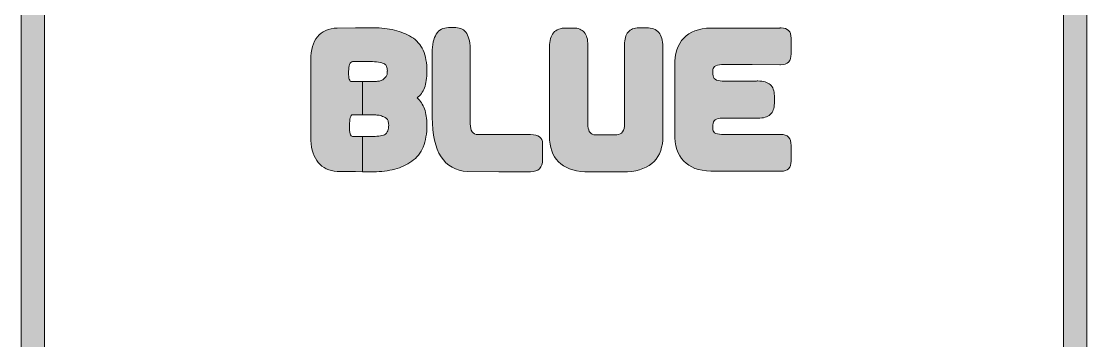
# Model space of a CAD drawing. Header units: millimetres. Extents: x 20 to 38, y -35 to 87.
# Drawn here: x 19.57 to 37.77, y 26.38 to 31.84 of the extents above; entities that cross this region are included whole.
import ezdxf

# ---------------------------------------------------------------- set-up
doc = ezdxf.new("R2010")
doc.units = ezdxf.units.MM
doc.header["$MEASUREMENT"] = 0
doc.layers.add('Layer 2', color=7, linetype='Continuous', lineweight=0)

# ---------------------------------------------------------------- blocks, each defined once
blk = doc.blocks.new('Block_5')
at = {"layer": 'Layer 2', "transparency": 33554687}
h = blk.add_hatch(color=7, dxfattribs=at)
h.dxf.hatch_style = 2
edge = h.paths.add_edge_path()
edge.add_spline(control_points=[(26.334, 30.537), (26.39, 30.575), (26.432, 30.631), (26.461, 30.706), (26.489, 30.781), (26.503, 30.875), (26.503, 30.987), (26.503, 31.129), (26.481, 31.25), (26.438, 31.348), (26.394, 31.445), (26.329, 31.521), (26.241, 31.574), (26.154, 31.626), (26.056, 31.666), (25.948, 31.692), (25.839, 31.719), (25.72, 31.732), (25.591, 31.732), (25.591, 31.732), (25.281, 31.731), (25.281, 31.731), (25.281, 31.731), (24.972, 31.729), (24.972, 31.729), (24.821, 31.72), (24.708, 31.67), (24.632, 31.579), (24.557, 31.488), (24.519, 31.356), (24.519, 31.184), (24.519, 31.184), (24.519, 30.494), (24.519, 30.494), (24.519, 30.494), (24.519, 29.804), (24.519, 29.804), (24.529, 29.641), (24.572, 29.515), (24.647, 29.426), (24.722, 29.338), (24.83, 29.287), (24.971, 29.274), (24.971, 29.274), (25.281, 29.272), (25.281, 29.272), (25.281, 29.272), (25.4, 29.271), (25.4, 29.271), (25.4, 29.472), (25.4, 29.672), (25.4, 29.873), (25.4, 29.873), (25.388, 29.873), (25.388, 29.873), (25.388, 29.873), (25.23, 29.873), (25.23, 29.873), (25.213, 29.873), (25.201, 29.888), (25.192, 29.919), (25.184, 29.949), (25.179, 29.994), (25.179, 30.055), (25.18, 30.117), (25.185, 30.163), (25.194, 30.195), (25.203, 30.227), (25.216, 30.243), (25.233, 30.245), (25.233, 30.245), (25.372, 30.244), (25.372, 30.244), (25.372, 30.244), (25.4, 30.244), (25.4, 30.244), (25.4, 30.434), (25.4, 30.623), (25.4, 30.812), (25.4, 30.812), (25.361, 30.812), (25.361, 30.812), (25.361, 30.812), (25.224, 30.812), (25.224, 30.812), (25.224, 30.812), (25.219, 30.812), (25.219, 30.812), (25.219, 30.812), (25.215, 30.812), (25.215, 30.812), (25.198, 30.812), (25.186, 30.825), (25.177, 30.851), (25.169, 30.878), (25.165, 30.917), (25.165, 30.97), (25.165, 30.97), (25.165, 30.978), (25.165, 30.978), (25.165, 30.978), (25.165, 30.987), (25.165, 30.987), (25.165, 31.039), (25.171, 31.079), (25.183, 31.107), (25.194, 31.135), (25.211, 31.151), (25.233, 31.155), (25.233, 31.155), (25.383, 31.155), (25.383, 31.155), (25.383, 31.155), (25.533, 31.155), (25.533, 31.155), (25.587, 31.154), (25.634, 31.15), (25.675, 31.144), (25.716, 31.137), (25.751, 31.128), (25.78, 31.116), (25.795, 31.106), (25.807, 31.09), (25.815, 31.071), (25.823, 31.051), (25.827, 31.027), (25.827, 30.998), (25.827, 30.992), (25.826, 30.986), (25.826, 30.98), (25.826, 30.974), (25.826, 30.968), (25.825, 30.962), (25.825, 30.944), (25.821, 30.927), (25.812, 30.911), (25.803, 30.894), (25.79, 30.878), (25.773, 30.863), (25.757, 30.849), (25.74, 30.839), (25.721, 30.831), (25.702, 30.824), (25.682, 30.819), (25.66, 30.818), (25.638, 30.816), (25.615, 30.815), (25.593, 30.814), (25.57, 30.813), (25.547, 30.813), (25.523, 30.813), (25.523, 30.813), (25.511, 30.813), (25.511, 30.813), (25.511, 30.813), (25.499, 30.813), (25.499, 30.813), (25.499, 30.813), (25.4, 30.812), (25.4, 30.812), (25.4, 30.623), (25.4, 30.434), (25.4, 30.244), (25.4, 30.244), (25.511, 30.244), (25.511, 30.244), (25.511, 30.244), (25.524, 30.244), (25.524, 30.244), (25.524, 30.244), (25.537, 30.244), (25.537, 30.244), (25.549, 30.244), (25.564, 30.244), (25.583, 30.243), (25.601, 30.242), (25.623, 30.241), (25.647, 30.24), (25.672, 30.239), (25.698, 30.234), (25.726, 30.224), (25.753, 30.215), (25.782, 30.201), (25.813, 30.183), (25.824, 30.174), (25.832, 30.16), (25.839, 30.14), (25.845, 30.121), (25.849, 30.096), (25.85, 30.066), (25.85, 30.029), (25.844, 29.997), (25.833, 29.97), (25.821, 29.942), (25.804, 29.919), (25.781, 29.901), (25.752, 29.892), (25.718, 29.885), (25.679, 29.881), (25.64, 29.876), (25.596, 29.874), (25.547, 29.873), (25.547, 29.873), (25.4, 29.873), (25.4, 29.873), (25.4, 29.672), (25.4, 29.472), (25.4, 29.271), (25.4, 29.271), (25.591, 29.27), (25.591, 29.27), (25.723, 29.27), (25.843, 29.284), (25.952, 29.314), (26.061, 29.344), (26.159, 29.389), (26.245, 29.448), (26.331, 29.508), (26.395, 29.589), (26.439, 29.693), (26.482, 29.798), (26.503, 29.924), (26.503, 30.073), (26.503, 30.177), (26.489, 30.267), (26.461, 30.345), (26.432, 30.422), (26.39, 30.486), (26.334, 30.537)], knot_values=[0, 0, 0, 0, 1, 1, 1, 2, 2, 2, 3, 3, 3, 4, 4, 4, 5, 5, 5, 6, 6, 6, 7, 7, 7, 8, 8, 8, 9, 9, 9, 10, 10, 10, 11, 11, 11, 12, 12, 12, 13, 13, 13, 14, 14, 14, 15, 15, 15, 16, 16, 16, 17, 17, 17, 18, 18, 18, 19, 19, 19, 20, 20, 20, 21, 21, 21, 22, 22, 22, 23, 23, 23, 24, 24, 24, 25, 25, 25, 26, 26, 26, 27, 27, 27, 28, 28, 28, 29, 29, 29, 30, 30, 30, 31, 31, 31, 32, 32, 32, 33, 33, 33, 34, 34, 34, 35, 35, 35, 36, 36, 36, 37, 37, 37, 38, 38, 38, 39, 39, 39, 40, 40, 40, 41, 41, 41, 42, 42, 42, 43, 43, 43, 44, 44, 44, 45, 45, 45, 46, 46, 46, 47, 47, 47, 48, 48, 48, 49, 49, 49, 50, 50, 50, 51, 51, 51, 52, 52, 52, 53, 53, 53, 54, 54, 54, 55, 55, 55, 56, 56, 56, 57, 57, 57, 58, 58, 58, 59, 59, 59, 60, 60, 60, 61, 61, 61, 62, 62, 62, 63, 63, 63, 64, 64, 64, 65, 65, 65, 66, 66, 66, 67, 67, 67, 68, 68, 68, 69, 69, 69, 70, 70, 70, 71, 71, 71, 72, 72, 72, 73, 73, 73, 74, 74, 74, 75, 75, 75, 76, 76, 76, 76], degree=3, periodic=0)
h = blk.add_hatch(color=7, dxfattribs=at)
h.dxf.hatch_style = 2
edge = h.paths.add_edge_path()
edge.add_spline(control_points=[(28.273, 29.27), (28.273, 29.27), (27.733, 29.271), (27.733, 29.271), (27.733, 29.271), (27.194, 29.272), (27.194, 29.272), (26.994, 29.287), (26.844, 29.372), (26.744, 29.527), (26.644, 29.681), (26.594, 29.906), (26.594, 30.2), (26.594, 30.2), (26.594, 30.75), (26.594, 30.75), (26.594, 30.75), (26.594, 31.301), (26.594, 31.301), (26.594, 31.445), (26.617, 31.554), (26.663, 31.626), (26.709, 31.699), (26.779, 31.735), (26.871, 31.735), (26.871, 31.735), (26.934, 31.735), (26.934, 31.735), (26.934, 31.735), (26.998, 31.735), (26.998, 31.735), (27.08, 31.735), (27.141, 31.701), (27.182, 31.634), (27.223, 31.567), (27.243, 31.466), (27.243, 31.331), (27.243, 31.331), (27.243, 30.712), (27.243, 30.712), (27.243, 30.712), (27.243, 30.092), (27.243, 30.092), (27.243, 30.031), (27.254, 29.985), (27.275, 29.954), (27.297, 29.923), (27.329, 29.906), (27.371, 29.905), (27.371, 29.905), (27.822, 29.905), (27.822, 29.905), (27.822, 29.905), (28.273, 29.906), (28.273, 29.906), (28.341, 29.906), (28.392, 29.893), (28.427, 29.867), (28.461, 29.842), (28.479, 29.804), (28.479, 29.753), (28.479, 29.753), (28.479, 29.615), (28.479, 29.615), (28.479, 29.615), (28.479, 29.478), (28.479, 29.478), (28.478, 29.409), (28.46, 29.357), (28.425, 29.322), (28.391, 29.288), (28.34, 29.27), (28.273, 29.27)], knot_values=[0, 0, 0, 0, 1, 1, 1, 2, 2, 2, 3, 3, 3, 4, 4, 4, 5, 5, 5, 6, 6, 6, 7, 7, 7, 8, 8, 8, 9, 9, 9, 10, 10, 10, 11, 11, 11, 12, 12, 12, 13, 13, 13, 14, 14, 14, 15, 15, 15, 16, 16, 16, 17, 17, 17, 18, 18, 18, 19, 19, 19, 20, 20, 20, 21, 21, 21, 22, 22, 22, 23, 23, 23, 24, 24, 24, 24], degree=3, periodic=0)
h = blk.add_hatch(color=7, dxfattribs=at)
h.dxf.hatch_style = 2
edge = h.paths.add_edge_path()
edge.add_spline(control_points=[(29.203, 29.267), (29.001, 29.282), (28.849, 29.34), (28.748, 29.442), (28.647, 29.544), (28.596, 29.689), (28.596, 29.877), (28.596, 29.877), (28.596, 30.641), (28.596, 30.641), (28.596, 30.641), (28.596, 31.405), (28.596, 31.405), (28.596, 31.513), (28.62, 31.594), (28.666, 31.648), (28.713, 31.702), (28.783, 31.729), (28.876, 31.729), (28.876, 31.729), (28.94, 31.729), (28.94, 31.729), (28.94, 31.729), (29.004, 31.729), (29.004, 31.729), (29.087, 31.729), (29.149, 31.705), (29.19, 31.656), (29.232, 31.607), (29.252, 31.534), (29.252, 31.436), (29.252, 31.436), (29.252, 30.761), (29.252, 30.761), (29.252, 30.761), (29.252, 30.087), (29.252, 30.087), (29.252, 30.033), (29.261, 29.991), (29.277, 29.961), (29.294, 29.93), (29.318, 29.911), (29.352, 29.903), (29.352, 29.903), (29.55, 29.903), (29.55, 29.903), (29.55, 29.903), (29.748, 29.903), (29.748, 29.903), (29.791, 29.905), (29.824, 29.921), (29.845, 29.952), (29.867, 29.984), (29.878, 30.03), (29.878, 30.091), (29.878, 30.091), (29.878, 30.765), (29.878, 30.765), (29.878, 30.765), (29.878, 31.44), (29.878, 31.44), (29.878, 31.538), (29.899, 31.611), (29.94, 31.66), (29.981, 31.709), (30.043, 31.733), (30.126, 31.733), (30.126, 31.733), (30.19, 31.733), (30.19, 31.733), (30.19, 31.733), (30.254, 31.733), (30.254, 31.733), (30.347, 31.733), (30.417, 31.706), (30.464, 31.652), (30.511, 31.599), (30.534, 31.518), (30.534, 31.41), (30.534, 31.41), (30.534, 30.646), (30.534, 30.646), (30.534, 30.646), (30.534, 29.881), (30.534, 29.881), (30.534, 29.693), (30.484, 29.548), (30.383, 29.445), (30.282, 29.343), (30.131, 29.283), (29.93, 29.267), (29.93, 29.267), (29.566, 29.267), (29.566, 29.267), (29.566, 29.267), (29.203, 29.267), (29.203, 29.267)], knot_values=[0, 0, 0, 0, 1, 1, 1, 2, 2, 2, 3, 3, 3, 4, 4, 4, 5, 5, 5, 6, 6, 6, 7, 7, 7, 8, 8, 8, 9, 9, 9, 10, 10, 10, 11, 11, 11, 12, 12, 12, 13, 13, 13, 14, 14, 14, 15, 15, 15, 16, 16, 16, 17, 17, 17, 18, 18, 18, 19, 19, 19, 20, 20, 20, 21, 21, 21, 22, 22, 22, 23, 23, 23, 24, 24, 24, 25, 25, 25, 26, 26, 26, 27, 27, 27, 28, 28, 28, 29, 29, 29, 30, 30, 30, 31, 31, 31, 32, 32, 32, 32], degree=3, periodic=0)
h = blk.add_hatch(color=7, dxfattribs=at)
h.dxf.hatch_style = 2
edge = h.paths.add_edge_path()
edge.add_spline(control_points=[(30.738, 31.046), (30.737, 31.052), (30.737, 31.058), (30.737, 31.064), (30.737, 31.07), (30.736, 31.076), (30.736, 31.082), (30.736, 31.29), (30.788, 31.448), (30.89, 31.556), (30.992, 31.664), (31.146, 31.722), (31.351, 31.729), (31.351, 31.729), (31.941, 31.729), (31.941, 31.729), (31.941, 31.729), (32.531, 31.729), (32.531, 31.729), (32.535, 31.73), (32.54, 31.73), (32.544, 31.73), (32.548, 31.731), (32.553, 31.731), (32.557, 31.731), (32.612, 31.731), (32.654, 31.716), (32.682, 31.687), (32.71, 31.658), (32.724, 31.614), (32.724, 31.556), (32.724, 31.556), (32.724, 31.436), (32.724, 31.436), (32.724, 31.436), (32.724, 31.317), (32.724, 31.317), (32.724, 31.312), (32.724, 31.307), (32.725, 31.302), (32.725, 31.298), (32.725, 31.293), (32.725, 31.288), (32.725, 31.225), (32.71, 31.178), (32.68, 31.147), (32.65, 31.115), (32.605, 31.1), (32.544, 31.1), (32.544, 31.1), (32.538, 31.1), (32.538, 31.1), (32.538, 31.1), (32.531, 31.1), (32.531, 31.1), (32.531, 31.1), (32.057, 31.102), (32.057, 31.102), (32.057, 31.102), (31.583, 31.104), (31.583, 31.104), (31.519, 31.103), (31.471, 31.096), (31.438, 31.082), (31.406, 31.068), (31.389, 31.047), (31.388, 31.02), (31.388, 31.02), (31.388, 30.979), (31.388, 30.979), (31.388, 30.979), (31.388, 30.938), (31.388, 30.938), (31.389, 30.899), (31.403, 30.87), (31.429, 30.851), (31.456, 30.831), (31.495, 30.821), (31.547, 30.821), (31.547, 30.821), (31.828, 30.821), (31.828, 30.821), (31.828, 30.821), (32.109, 30.821), (32.109, 30.821), (32.117, 30.822), (32.124, 30.822), (32.132, 30.822), (32.14, 30.822), (32.148, 30.823), (32.156, 30.823), (32.25, 30.823), (32.321, 30.802), (32.368, 30.76), (32.415, 30.718), (32.438, 30.654), (32.438, 30.57), (32.438, 30.57), (32.438, 30.504), (32.438, 30.504), (32.438, 30.504), (32.438, 30.438), (32.438, 30.438), (32.438, 30.354), (32.415, 30.291), (32.368, 30.249), (32.321, 30.207), (32.25, 30.186), (32.156, 30.186), (32.148, 30.186), (32.14, 30.186), (32.132, 30.186), (32.124, 30.187), (32.117, 30.187), (32.109, 30.187), (32.109, 30.187), (31.828, 30.187), (31.828, 30.187), (31.828, 30.187), (31.547, 30.187), (31.547, 30.187), (31.495, 30.187), (31.456, 30.178), (31.429, 30.158), (31.403, 30.138), (31.389, 30.109), (31.388, 30.07), (31.388, 30.07), (31.388, 30.03), (31.388, 30.03), (31.388, 30.03), (31.388, 29.989), (31.388, 29.989), (31.389, 29.961), (31.406, 29.941), (31.438, 29.926), (31.471, 29.912), (31.519, 29.905), (31.583, 29.905), (31.583, 29.905), (32.057, 29.907), (32.057, 29.907), (32.057, 29.907), (32.531, 29.909), (32.531, 29.909), (32.531, 29.909), (32.538, 29.909), (32.538, 29.909), (32.538, 29.909), (32.544, 29.909), (32.544, 29.909), (32.605, 29.909), (32.65, 29.893), (32.68, 29.862), (32.71, 29.83), (32.725, 29.783), (32.725, 29.72), (32.725, 29.716), (32.725, 29.711), (32.725, 29.706), (32.724, 29.701), (32.724, 29.696), (32.724, 29.691), (32.724, 29.691), (32.724, 29.572), (32.724, 29.572), (32.724, 29.572), (32.724, 29.453), (32.724, 29.453), (32.724, 29.394), (32.71, 29.351), (32.682, 29.322), (32.654, 29.292), (32.612, 29.278), (32.557, 29.278), (32.553, 29.278), (32.548, 29.278), (32.544, 29.278), (32.54, 29.278), (32.535, 29.279), (32.531, 29.279), (32.531, 29.279), (31.941, 29.279), (31.941, 29.279), (31.941, 29.279), (31.351, 29.279), (31.351, 29.279), (31.146, 29.287), (30.992, 29.344), (30.89, 29.452), (30.788, 29.56), (30.736, 29.718), (30.736, 29.927), (30.736, 29.933), (30.737, 29.939), (30.737, 29.945), (30.737, 29.951), (30.737, 29.957), (30.738, 29.963), (30.738, 29.963), (30.738, 30.504), (30.738, 30.504), (30.738, 30.504), (30.738, 31.046), (30.738, 31.046)], knot_values=[0, 0, 0, 0, 1, 1, 1, 2, 2, 2, 3, 3, 3, 4, 4, 4, 5, 5, 5, 6, 6, 6, 7, 7, 7, 8, 8, 8, 9, 9, 9, 10, 10, 10, 11, 11, 11, 12, 12, 12, 13, 13, 13, 14, 14, 14, 15, 15, 15, 16, 16, 16, 17, 17, 17, 18, 18, 18, 19, 19, 19, 20, 20, 20, 21, 21, 21, 22, 22, 22, 23, 23, 23, 24, 24, 24, 25, 25, 25, 26, 26, 26, 27, 27, 27, 28, 28, 28, 29, 29, 29, 30, 30, 30, 31, 31, 31, 32, 32, 32, 33, 33, 33, 34, 34, 34, 35, 35, 35, 36, 36, 36, 37, 37, 37, 38, 38, 38, 39, 39, 39, 40, 40, 40, 41, 41, 41, 42, 42, 42, 43, 43, 43, 44, 44, 44, 45, 45, 45, 46, 46, 46, 47, 47, 47, 48, 48, 48, 49, 49, 49, 50, 50, 50, 51, 51, 51, 52, 52, 52, 53, 53, 53, 54, 54, 54, 55, 55, 55, 56, 56, 56, 57, 57, 57, 58, 58, 58, 59, 59, 59, 60, 60, 60, 61, 61, 61, 62, 62, 62, 63, 63, 63, 64, 64, 64, 65, 65, 65, 66, 66, 66, 67, 67, 67, 68, 68, 68, 68], degree=3, periodic=0)
at = {"layer": 'Layer 2'}
for points, knots in [([(26.334, 30.537), (26.39, 30.575), (26.432, 30.631), (26.461, 30.706), (26.489, 30.781), (26.503, 30.875), (26.503, 30.987), (26.503, 31.129), (26.481, 31.25), (26.438, 31.348), (26.394, 31.445), (26.329, 31.521), (26.241, 31.574), (26.154, 31.626), (26.056, 31.666), (25.948, 31.692), (25.839, 31.719), (25.72, 31.732), (25.591, 31.732), (25.591, 31.732), (25.281, 31.731), (25.281, 31.731), (25.281, 31.731), (24.972, 31.729), (24.972, 31.729), (24.821, 31.72), (24.708, 31.67), (24.632, 31.579), (24.557, 31.488), (24.519, 31.356), (24.519, 31.184), (24.519, 31.184), (24.519, 30.494), (24.519, 30.494), (24.519, 30.494), (24.519, 29.804), (24.519, 29.804), (24.529, 29.641), (24.572, 29.515), (24.647, 29.426), (24.722, 29.338), (24.83, 29.287), (24.971, 29.274), (24.971, 29.274), (25.281, 29.272), (25.281, 29.272), (25.281, 29.272), (25.4, 29.271), (25.4, 29.271), (25.4, 29.472), (25.4, 29.672), (25.4, 29.873), (25.4, 29.873), (25.388, 29.873), (25.388, 29.873), (25.388, 29.873), (25.23, 29.873), (25.23, 29.873), (25.213, 29.873), (25.201, 29.888), (25.192, 29.919), (25.184, 29.949), (25.179, 29.994), (25.179, 30.055), (25.18, 30.117), (25.185, 30.163), (25.194, 30.195), (25.203, 30.227), (25.216, 30.243), (25.233, 30.245), (25.233, 30.245), (25.372, 30.244), (25.372, 30.244), (25.372, 30.244), (25.4, 30.244), (25.4, 30.244), (25.4, 30.434), (25.4, 30.623), (25.4, 30.812), (25.4, 30.812), (25.361, 30.812), (25.361, 30.812), (25.361, 30.812), (25.224, 30.812), (25.224, 30.812), (25.224, 30.812), (25.219, 30.812), (25.219, 30.812), (25.219, 30.812), (25.215, 30.812), (25.215, 30.812), (25.198, 30.812), (25.186, 30.825), (25.177, 30.851), (25.169, 30.878), (25.165, 30.917), (25.165, 30.97), (25.165, 30.97), (25.165, 30.978), (25.165, 30.978), (25.165, 30.978), (25.165, 30.987), (25.165, 30.987), (25.165, 31.039), (25.171, 31.079), (25.183, 31.107), (25.194, 31.135), (25.211, 31.151), (25.233, 31.155), (25.233, 31.155), (25.383, 31.155), (25.383, 31.155), (25.383, 31.155), (25.533, 31.155), (25.533, 31.155), (25.587, 31.154), (25.634, 31.15), (25.675, 31.144), (25.716, 31.137), (25.751, 31.128), (25.78, 31.116), (25.795, 31.106), (25.807, 31.09), (25.815, 31.071), (25.823, 31.051), (25.827, 31.027), (25.827, 30.998), (25.827, 30.992), (25.826, 30.986), (25.826, 30.98), (25.826, 30.974), (25.826, 30.968), (25.825, 30.962), (25.825, 30.944), (25.821, 30.927), (25.812, 30.911), (25.803, 30.894), (25.79, 30.878), (25.773, 30.863), (25.757, 30.849), (25.74, 30.839), (25.721, 30.831), (25.702, 30.824), (25.682, 30.819), (25.66, 30.818), (25.638, 30.816), (25.615, 30.815), (25.593, 30.814), (25.57, 30.813), (25.547, 30.813), (25.523, 30.813), (25.523, 30.813), (25.511, 30.813), (25.511, 30.813), (25.511, 30.813), (25.499, 30.813), (25.499, 30.813), (25.499, 30.813), (25.4, 30.812), (25.4, 30.812), (25.4, 30.623), (25.4, 30.434), (25.4, 30.244), (25.4, 30.244), (25.511, 30.244), (25.511, 30.244), (25.511, 30.244), (25.524, 30.244), (25.524, 30.244), (25.524, 30.244), (25.537, 30.244), (25.537, 30.244), (25.549, 30.244), (25.564, 30.244), (25.583, 30.243), (25.601, 30.242), (25.623, 30.241), (25.647, 30.24), (25.672, 30.239), (25.698, 30.234), (25.726, 30.224), (25.753, 30.215), (25.782, 30.201), (25.813, 30.183), (25.824, 30.174), (25.832, 30.16), (25.839, 30.14), (25.845, 30.121), (25.849, 30.096), (25.85, 30.066), (25.85, 30.029), (25.844, 29.997), (25.833, 29.97), (25.821, 29.942), (25.804, 29.919), (25.781, 29.901), (25.752, 29.892), (25.718, 29.885), (25.679, 29.881), (25.64, 29.876), (25.596, 29.874), (25.547, 29.873), (25.547, 29.873), (25.4, 29.873), (25.4, 29.873), (25.4, 29.672), (25.4, 29.472), (25.4, 29.271), (25.4, 29.271), (25.591, 29.27), (25.591, 29.27), (25.723, 29.27), (25.843, 29.284), (25.952, 29.314), (26.061, 29.344), (26.159, 29.389), (26.245, 29.448), (26.331, 29.508), (26.395, 29.589), (26.439, 29.693), (26.482, 29.798), (26.503, 29.924), (26.503, 30.073), (26.503, 30.177), (26.489, 30.267), (26.461, 30.345), (26.432, 30.422), (26.39, 30.486), (26.334, 30.537)], [0, 0, 0, 0, 1, 1, 1, 2, 2, 2, 3, 3, 3, 4, 4, 4, 5, 5, 5, 6, 6, 6, 7, 7, 7, 8, 8, 8, 9, 9, 9, 10, 10, 10, 11, 11, 11, 12, 12, 12, 13, 13, 13, 14, 14, 14, 15, 15, 15, 16, 16, 16, 17, 17, 17, 18, 18, 18, 19, 19, 19, 20, 20, 20, 21, 21, 21, 22, 22, 22, 23, 23, 23, 24, 24, 24, 25, 25, 25, 26, 26, 26, 27, 27, 27, 28, 28, 28, 29, 29, 29, 30, 30, 30, 31, 31, 31, 32, 32, 32, 33, 33, 33, 34, 34, 34, 35, 35, 35, 36, 36, 36, 37, 37, 37, 38, 38, 38, 39, 39, 39, 40, 40, 40, 41, 41, 41, 42, 42, 42, 43, 43, 43, 44, 44, 44, 45, 45, 45, 46, 46, 46, 47, 47, 47, 48, 48, 48, 49, 49, 49, 50, 50, 50, 51, 51, 51, 52, 52, 52, 53, 53, 53, 54, 54, 54, 55, 55, 55, 56, 56, 56, 57, 57, 57, 58, 58, 58, 59, 59, 59, 60, 60, 60, 61, 61, 61, 62, 62, 62, 63, 63, 63, 64, 64, 64, 65, 65, 65, 66, 66, 66, 67, 67, 67, 68, 68, 68, 69, 69, 69, 70, 70, 70, 71, 71, 71, 72, 72, 72, 73, 73, 73, 74, 74, 74, 75, 75, 75, 76, 76, 76, 76]), ([(28.273, 29.27), (28.273, 29.27), (27.733, 29.271), (27.733, 29.271), (27.733, 29.271), (27.194, 29.272), (27.194, 29.272), (26.994, 29.287), (26.844, 29.372), (26.744, 29.527), (26.644, 29.681), (26.594, 29.906), (26.594, 30.2), (26.594, 30.2), (26.594, 30.75), (26.594, 30.75), (26.594, 30.75), (26.594, 31.301), (26.594, 31.301), (26.594, 31.445), (26.617, 31.554), (26.663, 31.626), (26.709, 31.699), (26.779, 31.735), (26.871, 31.735), (26.871, 31.735), (26.934, 31.735), (26.934, 31.735), (26.934, 31.735), (26.998, 31.735), (26.998, 31.735), (27.08, 31.735), (27.141, 31.701), (27.182, 31.634), (27.223, 31.567), (27.243, 31.466), (27.243, 31.331), (27.243, 31.331), (27.243, 30.712), (27.243, 30.712), (27.243, 30.712), (27.243, 30.092), (27.243, 30.092), (27.243, 30.031), (27.254, 29.985), (27.275, 29.954), (27.297, 29.923), (27.329, 29.906), (27.371, 29.905), (27.371, 29.905), (27.822, 29.905), (27.822, 29.905), (27.822, 29.905), (28.273, 29.906), (28.273, 29.906), (28.341, 29.906), (28.392, 29.893), (28.427, 29.867), (28.461, 29.842), (28.479, 29.804), (28.479, 29.753), (28.479, 29.753), (28.479, 29.615), (28.479, 29.615), (28.479, 29.615), (28.479, 29.478), (28.479, 29.478), (28.478, 29.409), (28.46, 29.357), (28.425, 29.322), (28.391, 29.288), (28.34, 29.27), (28.273, 29.27)], [0, 0, 0, 0, 1, 1, 1, 2, 2, 2, 3, 3, 3, 4, 4, 4, 5, 5, 5, 6, 6, 6, 7, 7, 7, 8, 8, 8, 9, 9, 9, 10, 10, 10, 11, 11, 11, 12, 12, 12, 13, 13, 13, 14, 14, 14, 15, 15, 15, 16, 16, 16, 17, 17, 17, 18, 18, 18, 19, 19, 19, 20, 20, 20, 21, 21, 21, 22, 22, 22, 23, 23, 23, 24, 24, 24, 24]), ([(29.203, 29.267), (29.001, 29.282), (28.849, 29.34), (28.748, 29.442), (28.647, 29.544), (28.596, 29.689), (28.596, 29.877), (28.596, 29.877), (28.596, 30.641), (28.596, 30.641), (28.596, 30.641), (28.596, 31.405), (28.596, 31.405), (28.596, 31.513), (28.62, 31.594), (28.666, 31.648), (28.713, 31.702), (28.783, 31.729), (28.876, 31.729), (28.876, 31.729), (28.94, 31.729), (28.94, 31.729), (28.94, 31.729), (29.004, 31.729), (29.004, 31.729), (29.087, 31.729), (29.149, 31.705), (29.19, 31.656), (29.232, 31.607), (29.252, 31.534), (29.252, 31.436), (29.252, 31.436), (29.252, 30.761), (29.252, 30.761), (29.252, 30.761), (29.252, 30.087), (29.252, 30.087), (29.252, 30.033), (29.261, 29.991), (29.277, 29.961), (29.294, 29.93), (29.318, 29.911), (29.352, 29.903), (29.352, 29.903), (29.55, 29.903), (29.55, 29.903), (29.55, 29.903), (29.748, 29.903), (29.748, 29.903), (29.791, 29.905), (29.824, 29.921), (29.845, 29.952), (29.867, 29.984), (29.878, 30.03), (29.878, 30.091), (29.878, 30.091), (29.878, 30.765), (29.878, 30.765), (29.878, 30.765), (29.878, 31.44), (29.878, 31.44), (29.878, 31.538), (29.899, 31.611), (29.94, 31.66), (29.981, 31.709), (30.043, 31.733), (30.126, 31.733), (30.126, 31.733), (30.19, 31.733), (30.19, 31.733), (30.19, 31.733), (30.254, 31.733), (30.254, 31.733), (30.347, 31.733), (30.417, 31.706), (30.464, 31.652), (30.511, 31.599), (30.534, 31.518), (30.534, 31.41), (30.534, 31.41), (30.534, 30.646), (30.534, 30.646), (30.534, 30.646), (30.534, 29.881), (30.534, 29.881), (30.534, 29.693), (30.484, 29.548), (30.383, 29.445), (30.282, 29.343), (30.131, 29.283), (29.93, 29.267), (29.93, 29.267), (29.566, 29.267), (29.566, 29.267), (29.566, 29.267), (29.203, 29.267), (29.203, 29.267)], [0, 0, 0, 0, 1, 1, 1, 2, 2, 2, 3, 3, 3, 4, 4, 4, 5, 5, 5, 6, 6, 6, 7, 7, 7, 8, 8, 8, 9, 9, 9, 10, 10, 10, 11, 11, 11, 12, 12, 12, 13, 13, 13, 14, 14, 14, 15, 15, 15, 16, 16, 16, 17, 17, 17, 18, 18, 18, 19, 19, 19, 20, 20, 20, 21, 21, 21, 22, 22, 22, 23, 23, 23, 24, 24, 24, 25, 25, 25, 26, 26, 26, 27, 27, 27, 28, 28, 28, 29, 29, 29, 30, 30, 30, 31, 31, 31, 32, 32, 32, 32]), ([(30.738, 31.046), (30.737, 31.052), (30.737, 31.058), (30.737, 31.064), (30.737, 31.07), (30.736, 31.076), (30.736, 31.082), (30.736, 31.29), (30.788, 31.448), (30.89, 31.556), (30.992, 31.664), (31.146, 31.722), (31.351, 31.729), (31.351, 31.729), (31.941, 31.729), (31.941, 31.729), (31.941, 31.729), (32.531, 31.729), (32.531, 31.729), (32.535, 31.73), (32.54, 31.73), (32.544, 31.73), (32.548, 31.731), (32.553, 31.731), (32.557, 31.731), (32.612, 31.731), (32.654, 31.716), (32.682, 31.687), (32.71, 31.658), (32.724, 31.614), (32.724, 31.556), (32.724, 31.556), (32.724, 31.436), (32.724, 31.436), (32.724, 31.436), (32.724, 31.317), (32.724, 31.317), (32.724, 31.312), (32.724, 31.307), (32.725, 31.302), (32.725, 31.298), (32.725, 31.293), (32.725, 31.288), (32.725, 31.225), (32.71, 31.178), (32.68, 31.147), (32.65, 31.115), (32.605, 31.1), (32.544, 31.1), (32.544, 31.1), (32.538, 31.1), (32.538, 31.1), (32.538, 31.1), (32.531, 31.1), (32.531, 31.1), (32.531, 31.1), (32.057, 31.102), (32.057, 31.102), (32.057, 31.102), (31.583, 31.104), (31.583, 31.104), (31.519, 31.103), (31.471, 31.096), (31.438, 31.082), (31.406, 31.068), (31.389, 31.047), (31.388, 31.02), (31.388, 31.02), (31.388, 30.979), (31.388, 30.979), (31.388, 30.979), (31.388, 30.938), (31.388, 30.938), (31.389, 30.899), (31.403, 30.87), (31.429, 30.851), (31.456, 30.831), (31.495, 30.821), (31.547, 30.821), (31.547, 30.821), (31.828, 30.821), (31.828, 30.821), (31.828, 30.821), (32.109, 30.821), (32.109, 30.821), (32.117, 30.822), (32.124, 30.822), (32.132, 30.822), (32.14, 30.822), (32.148, 30.823), (32.156, 30.823), (32.25, 30.823), (32.321, 30.802), (32.368, 30.76), (32.415, 30.718), (32.438, 30.654), (32.438, 30.57), (32.438, 30.57), (32.438, 30.504), (32.438, 30.504), (32.438, 30.504), (32.438, 30.438), (32.438, 30.438), (32.438, 30.354), (32.415, 30.291), (32.368, 30.249), (32.321, 30.207), (32.25, 30.186), (32.156, 30.186), (32.148, 30.186), (32.14, 30.186), (32.132, 30.186), (32.124, 30.187), (32.117, 30.187), (32.109, 30.187), (32.109, 30.187), (31.828, 30.187), (31.828, 30.187), (31.828, 30.187), (31.547, 30.187), (31.547, 30.187), (31.495, 30.187), (31.456, 30.178), (31.429, 30.158), (31.403, 30.138), (31.389, 30.109), (31.388, 30.07), (31.388, 30.07), (31.388, 30.03), (31.388, 30.03), (31.388, 30.03), (31.388, 29.989), (31.388, 29.989), (31.389, 29.961), (31.406, 29.941), (31.438, 29.926), (31.471, 29.912), (31.519, 29.905), (31.583, 29.905), (31.583, 29.905), (32.057, 29.907), (32.057, 29.907), (32.057, 29.907), (32.531, 29.909), (32.531, 29.909), (32.531, 29.909), (32.538, 29.909), (32.538, 29.909), (32.538, 29.909), (32.544, 29.909), (32.544, 29.909), (32.605, 29.909), (32.65, 29.893), (32.68, 29.862), (32.71, 29.83), (32.725, 29.783), (32.725, 29.72), (32.725, 29.716), (32.725, 29.711), (32.725, 29.706), (32.724, 29.701), (32.724, 29.696), (32.724, 29.691), (32.724, 29.691), (32.724, 29.572), (32.724, 29.572), (32.724, 29.572), (32.724, 29.453), (32.724, 29.453), (32.724, 29.394), (32.71, 29.351), (32.682, 29.322), (32.654, 29.292), (32.612, 29.278), (32.557, 29.278), (32.553, 29.278), (32.548, 29.278), (32.544, 29.278), (32.54, 29.278), (32.535, 29.279), (32.531, 29.279), (32.531, 29.279), (31.941, 29.279), (31.941, 29.279), (31.941, 29.279), (31.351, 29.279), (31.351, 29.279), (31.146, 29.287), (30.992, 29.344), (30.89, 29.452), (30.788, 29.56), (30.736, 29.718), (30.736, 29.927), (30.736, 29.933), (30.737, 29.939), (30.737, 29.945), (30.737, 29.951), (30.737, 29.957), (30.738, 29.963), (30.738, 29.963), (30.738, 30.504), (30.738, 30.504), (30.738, 30.504), (30.738, 31.046), (30.738, 31.046)], [0, 0, 0, 0, 1, 1, 1, 2, 2, 2, 3, 3, 3, 4, 4, 4, 5, 5, 5, 6, 6, 6, 7, 7, 7, 8, 8, 8, 9, 9, 9, 10, 10, 10, 11, 11, 11, 12, 12, 12, 13, 13, 13, 14, 14, 14, 15, 15, 15, 16, 16, 16, 17, 17, 17, 18, 18, 18, 19, 19, 19, 20, 20, 20, 21, 21, 21, 22, 22, 22, 23, 23, 23, 24, 24, 24, 25, 25, 25, 26, 26, 26, 27, 27, 27, 28, 28, 28, 29, 29, 29, 30, 30, 30, 31, 31, 31, 32, 32, 32, 33, 33, 33, 34, 34, 34, 35, 35, 35, 36, 36, 36, 37, 37, 37, 38, 38, 38, 39, 39, 39, 40, 40, 40, 41, 41, 41, 42, 42, 42, 43, 43, 43, 44, 44, 44, 45, 45, 45, 46, 46, 46, 47, 47, 47, 48, 48, 48, 49, 49, 49, 50, 50, 50, 51, 51, 51, 52, 52, 52, 53, 53, 53, 54, 54, 54, 55, 55, 55, 56, 56, 56, 57, 57, 57, 58, 58, 58, 59, 59, 59, 60, 60, 60, 61, 61, 61, 62, 62, 62, 63, 63, 63, 64, 64, 64, 65, 65, 65, 66, 66, 66, 67, 67, 67, 68, 68, 68, 68])]:
    blk.add_open_spline(points, degree=3, knots=knots, dxfattribs=at)

msp = doc.modelspace()

# ---------------------------------------------------------------- hatches: boundary and pattern name
at = {"layer": 'Layer 2', "transparency": 33554687}
h = msp.add_hatch(color=7, dxfattribs=at)
h.dxf.hatch_style = 2
edge = h.paths.add_edge_path()
edge.add_spline(control_points=[(35.102, 79.435), (35.102, 79.435), (34.694, 79.434), (34.694, 79.434), (34.694, 79.434), (34.285, 79.433), (34.285, 79.433), (34.285, 79.433), (33.877, 79.431), (33.877, 79.431), (33.877, 79.431), (33.468, 79.43), (33.468, 79.43), (33.468, 79.43), (33.06, 79.429), (33.06, 79.429), (33.06, 79.429), (32.652, 79.427), (32.652, 79.427), (32.652, 79.427), (32.243, 79.426), (32.243, 79.426), (32.243, 79.426), (31.835, 79.425), (31.835, 79.425), (31.835, 79.405), (31.835, 79.387), (31.835, 79.37), (31.835, 79.353), (31.835, 79.336), (31.835, 79.32), (31.835, 79.304), (31.835, 79.289), (31.835, 79.273), (31.835, 79.258), (31.835, 79.242), (31.835, 79.226), (31.835, 79.21), (31.835, 79.194), (31.835, 79.176), (31.835, 79.159), (31.835, 79.141), (31.835, 79.121), (31.835, 79.102), (31.835, 79.081), (31.835, 79.058), (31.835, 79.036), (31.835, 79.011), (31.835, 78.985), (31.835, 78.985), (32.243, 78.986), (32.243, 78.986), (32.243, 78.986), (32.652, 78.987), (32.652, 78.987), (32.652, 78.987), (33.06, 78.988), (33.06, 78.988), (33.06, 78.988), (33.468, 78.99), (33.468, 78.99), (33.468, 78.99), (33.877, 78.991), (33.877, 78.991), (33.877, 78.991), (34.285, 78.992), (34.285, 78.992), (34.285, 78.992), (34.694, 78.993), (34.694, 78.993), (34.694, 78.993), (35.102, 78.995), (35.102, 78.995), (35.259, 78.995), (35.412, 78.977), (35.56, 78.943), (35.708, 78.91), (35.851, 78.86), (35.987, 78.796), (36.123, 78.732), (36.252, 78.654), (36.373, 78.563), (36.494, 78.472), (36.607, 78.368), (36.71, 78.254), (36.813, 78.14), (36.906, 78.014), (36.988, 77.88), (37.07, 77.746), (37.141, 77.602), (37.198, 77.451), (37.256, 77.3), (37.301, 77.141), (37.331, 76.977), (37.361, 76.813), (37.377, 76.643), (37.377, 76.469), (37.377, 76.469), (37.377, 62.96), (37.377, 62.96), (37.377, 62.96), (37.377, 49.452), (37.377, 49.452), (37.377, 49.452), (37.377, 35.943), (37.377, 35.943), (37.377, 35.943), (37.377, 22.435), (37.377, 22.435), (37.377, 22.435), (37.377, 8.927), (37.377, 8.927), (37.377, 8.927), (37.377, -4.582), (37.377, -4.582), (37.377, -4.582), (37.377, -18.09), (37.377, -18.09), (37.377, -18.09), (37.377, -31.599), (37.377, -31.599), (37.377, -31.773), (37.361, -31.943), (37.331, -32.107), (37.301, -32.271), (37.256, -32.43), (37.198, -32.581), (37.141, -32.732), (37.07, -32.876), (36.988, -33.01), (36.906, -33.144), (36.813, -33.27), (36.71, -33.384), (36.607, -33.498), (36.494, -33.602), (36.373, -33.693), (36.252, -33.784), (36.123, -33.862), (35.987, -33.926), (35.851, -33.99), (35.708, -34.04), (35.56, -34.073), (35.412, -34.107), (35.259, -34.125), (35.102, -34.125), (35.102, -34.125), (33.495, -34.125), (33.495, -34.125), (33.495, -34.125), (31.888, -34.125), (31.888, -34.125), (31.888, -34.125), (30.281, -34.125), (30.281, -34.125), (30.281, -34.125), (28.674, -34.125), (28.674, -34.125), (28.674, -34.125), (27.067, -34.125), (27.067, -34.125), (27.067, -34.125), (25.459, -34.125), (25.459, -34.125), (25.459, -34.125), (23.852, -34.125), (23.852, -34.125), (23.852, -34.125), (22.245, -34.125), (22.245, -34.125), (22.088, -34.125), (21.935, -34.107), (21.787, -34.073), (21.639, -34.04), (21.497, -33.99), (21.36, -33.926), (21.224, -33.862), (21.095, -33.784), (20.974, -33.693), (20.853, -33.602), (20.74, -33.498), (20.637, -33.384), (20.534, -33.27), (20.441, -33.144), (20.359, -33.01), (20.277, -32.876), (20.207, -32.732), (20.149, -32.581), (20.092, -32.43), (20.047, -32.271), (20.017, -32.107), (19.986, -31.943), (19.97, -31.773), (19.97, -31.599), (19.97, -31.599), (19.97, -18.09), (19.97, -18.09), (19.97, -18.09), (19.97, -4.582), (19.97, -4.582), (19.97, -4.582), (19.97, 8.927), (19.97, 8.927), (19.97, 8.927), (19.97, 22.435), (19.97, 22.435), (19.97, 22.435), (19.97, 35.943), (19.97, 35.943), (19.97, 35.943), (19.97, 49.452), (19.97, 49.452), (19.97, 49.452), (19.97, 62.96), (19.97, 62.96), (19.97, 62.96), (19.97, 76.469), (19.97, 76.469), (19.97, 76.643), (19.986, 76.813), (20.017, 76.977), (20.047, 77.141), (20.092, 77.3), (20.149, 77.451), (20.207, 77.602), (20.277, 77.746), (20.359, 77.88), (20.441, 78.014), (20.534, 78.14), (20.637, 78.254), (20.74, 78.368), (20.853, 78.472), (20.974, 78.563), (21.095, 78.654), (21.224, 78.732), (21.36, 78.796), (21.497, 78.86), (21.639, 78.91), (21.787, 78.943), (21.935, 78.977), (22.088, 78.995), (22.245, 78.995), (22.245, 78.995), (22.663, 78.995), (22.663, 78.995), (22.663, 78.995), (23.081, 78.995), (23.081, 78.995), (23.081, 78.995), (23.5, 78.995), (23.5, 78.995), (23.5, 78.995), (23.918, 78.995), (23.918, 78.995), (23.918, 78.995), (24.336, 78.995), (24.336, 78.995), (24.336, 78.995), (24.401, 78.995), (24.401, 78.995), (24.401, 78.995), (24.606, 78.995), (24.606, 78.995), (24.606, 78.995), (24.71, 78.995), (24.71, 78.995), (24.71, 79.021), (24.71, 79.046), (24.71, 79.068), (24.71, 79.091), (24.71, 79.112), (24.71, 79.131), (24.71, 79.151), (24.71, 79.169), (24.71, 79.186), (24.71, 79.204), (24.71, 79.22), (24.71, 79.236), (24.71, 79.252), (24.71, 79.268), (24.71, 79.283), (24.71, 79.299), (24.71, 79.314), (24.71, 79.33), (24.71, 79.346), (24.71, 79.363), (24.71, 79.38), (24.71, 79.397), (24.71, 79.416), (24.71, 79.435), (24.71, 79.435), (24.596, 79.433), (24.596, 79.433), (24.596, 79.433), (24.401, 79.435), (24.401, 79.435), (24.401, 79.435), (24.336, 79.435), (24.336, 79.435), (24.336, 79.435), (23.918, 79.435), (23.918, 79.435), (23.918, 79.435), (23.5, 79.435), (23.5, 79.435), (23.5, 79.435), (23.081, 79.435), (23.081, 79.435), (23.081, 79.435), (22.663, 79.435), (22.663, 79.435), (22.663, 79.435), (22.245, 79.435), (22.245, 79.435), (22.061, 79.435), (21.881, 79.414), (21.707, 79.375), (21.534, 79.335), (21.366, 79.277), (21.206, 79.202), (21.047, 79.126), (20.895, 79.034), (20.753, 78.928), (20.61, 78.821), (20.478, 78.7), (20.357, 78.565), (20.236, 78.431), (20.127, 78.284), (20.031, 78.126), (19.935, 77.968), (19.852, 77.8), (19.784, 77.622), (19.716, 77.445), (19.664, 77.259), (19.628, 77.066), (19.593, 76.873), (19.574, 76.673), (19.574, 76.469), (19.574, 76.469), (19.574, 62.96), (19.574, 62.96), (19.574, 62.96), (19.574, 49.452), (19.574, 49.452), (19.574, 49.452), (19.574, 35.943), (19.574, 35.943), (19.574, 35.943), (19.574, 22.435), (19.574, 22.435), (19.574, 22.435), (19.574, 8.927), (19.574, 8.927), (19.574, 8.927), (19.574, -4.582), (19.574, -4.582), (19.574, -4.582), (19.574, -18.09), (19.574, -18.09), (19.574, -18.09), (19.574, -31.599), (19.574, -31.599), (19.574, -31.803), (19.593, -32.003), (19.628, -32.196), (19.664, -32.389), (19.716, -32.575), (19.784, -32.752), (19.852, -32.93), (19.935, -33.098), (20.031, -33.256), (20.127, -33.414), (20.236, -33.561), (20.357, -33.695), (20.478, -33.83), (20.61, -33.951), (20.753, -34.058), (20.895, -34.164), (21.047, -34.256), (21.206, -34.332), (21.366, -34.407), (21.534, -34.465), (21.707, -34.505), (21.881, -34.544), (22.061, -34.565), (22.245, -34.565), (22.245, -34.565), (23.852, -34.565), (23.852, -34.565), (23.852, -34.565), (25.459, -34.565), (25.459, -34.565), (25.459, -34.565), (27.067, -34.565), (27.067, -34.565), (27.067, -34.565), (28.674, -34.565), (28.674, -34.565), (28.674, -34.565), (30.281, -34.565), (30.281, -34.565), (30.281, -34.565), (31.888, -34.565), (31.888, -34.565), (31.888, -34.565), (33.495, -34.565), (33.495, -34.565), (33.495, -34.565), (35.102, -34.565), (35.102, -34.565), (35.286, -34.565), (35.466, -34.544), (35.64, -34.505), (35.814, -34.465), (35.981, -34.407), (36.141, -34.332), (36.301, -34.256), (36.453, -34.164), (36.595, -34.058), (36.737, -33.951), (36.869, -33.83), (36.99, -33.695), (37.111, -33.561), (37.221, -33.414), (37.317, -33.256), (37.413, -33.098), (37.496, -32.93), (37.563, -32.752), (37.631, -32.575), (37.684, -32.389), (37.719, -32.196), (37.755, -32.003), (37.774, -31.803), (37.774, -31.599), (37.774, -31.599), (37.774, -18.09), (37.774, -18.09), (37.774, -18.09), (37.774, -4.582), (37.774, -4.582), (37.774, -4.582), (37.774, 8.927), (37.774, 8.927), (37.774, 8.927), (37.774, 22.435), (37.774, 22.435), (37.774, 22.435), (37.774, 35.943), (37.774, 35.943), (37.774, 35.943), (37.774, 49.452), (37.774, 49.452), (37.774, 49.452), (37.774, 62.96), (37.774, 62.96), (37.774, 62.96), (37.774, 76.469), (37.774, 76.469), (37.774, 76.673), (37.755, 76.873), (37.719, 77.066), (37.684, 77.259), (37.631, 77.445), (37.563, 77.622), (37.496, 77.8), (37.413, 77.968), (37.317, 78.126), (37.221, 78.284), (37.111, 78.431), (36.99, 78.565), (36.869, 78.7), (36.737, 78.821), (36.595, 78.928), (36.453, 79.034), (36.301, 79.126), (36.141, 79.202), (35.981, 79.277), (35.814, 79.335), (35.64, 79.375), (35.466, 79.414), (35.286, 79.435), (35.102, 79.435)], knot_values=[0, 0, 0, 0, 1, 1, 1, 2, 2, 2, 3, 3, 3, 4, 4, 4, 5, 5, 5, 6, 6, 6, 7, 7, 7, 8, 8, 8, 9, 9, 9, 10, 10, 10, 11, 11, 11, 12, 12, 12, 13, 13, 13, 14, 14, 14, 15, 15, 15, 16, 16, 16, 17, 17, 17, 18, 18, 18, 19, 19, 19, 20, 20, 20, 21, 21, 21, 22, 22, 22, 23, 23, 23, 24, 24, 24, 25, 25, 25, 26, 26, 26, 27, 27, 27, 28, 28, 28, 29, 29, 29, 30, 30, 30, 31, 31, 31, 32, 32, 32, 33, 33, 33, 34, 34, 34, 35, 35, 35, 36, 36, 36, 37, 37, 37, 38, 38, 38, 39, 39, 39, 40, 40, 40, 41, 41, 41, 42, 42, 42, 43, 43, 43, 44, 44, 44, 45, 45, 45, 46, 46, 46, 47, 47, 47, 48, 48, 48, 49, 49, 49, 50, 50, 50, 51, 51, 51, 52, 52, 52, 53, 53, 53, 54, 54, 54, 55, 55, 55, 56, 56, 56, 57, 57, 57, 58, 58, 58, 59, 59, 59, 60, 60, 60, 61, 61, 61, 62, 62, 62, 63, 63, 63, 64, 64, 64, 65, 65, 65, 66, 66, 66, 67, 67, 67, 68, 68, 68, 69, 69, 69, 70, 70, 70, 71, 71, 71, 72, 72, 72, 73, 73, 73, 74, 74, 74, 75, 75, 75, 76, 76, 76, 77, 77, 77, 78, 78, 78, 79, 79, 79, 80, 80, 80, 81, 81, 81, 82, 82, 82, 83, 83, 83, 84, 84, 84, 85, 85, 85, 86, 86, 86, 87, 87, 87, 88, 88, 88, 89, 89, 89, 90, 90, 90, 91, 91, 91, 92, 92, 92, 93, 93, 93, 94, 94, 94, 95, 95, 95, 96, 96, 96, 97, 97, 97, 98, 98, 98, 99, 99, 99, 100, 100, 100, 101, 101, 101, 102, 102, 102, 103, 103, 103, 104, 104, 104, 105, 105, 105, 106, 106, 106, 107, 107, 107, 108, 108, 108, 109, 109, 109, 110, 110, 110, 111, 111, 111, 112, 112, 112, 113, 113, 113, 114, 114, 114, 115, 115, 115, 116, 116, 116, 117, 117, 117, 118, 118, 118, 119, 119, 119, 120, 120, 120, 121, 121, 121, 122, 122, 122, 123, 123, 123, 124, 124, 124, 125, 125, 125, 126, 126, 126, 127, 127, 127, 128, 128, 128, 129, 129, 129, 130, 130, 130, 131, 131, 131, 132, 132, 132, 133, 133, 133, 134, 134, 134, 135, 135, 135, 136, 136, 136, 137, 137, 137, 138, 138, 138, 139, 139, 139, 140, 140, 140, 141, 141, 141, 142, 142, 142, 143, 143, 143, 144, 144, 144, 145, 145, 145, 146, 146, 146, 147, 147, 147, 148, 148, 148, 149, 149, 149, 150, 150, 150, 151, 151, 151, 152, 152, 152, 153, 153, 153, 154, 154, 154, 155, 155, 155, 156, 156, 156, 157, 157, 157, 158, 158, 158, 159, 159, 159, 160, 160, 160, 160], degree=3, periodic=0)

# ---------------------------------------------------------------- linework, layer by layer
at = {"layer": 'Layer 2'}
msp.add_open_spline([(35.102, 79.435), (35.102, 79.435), (34.694, 79.434), (34.694, 79.434), (34.694, 79.434), (34.285, 79.433), (34.285, 79.433), (34.285, 79.433), (33.877, 79.431), (33.877, 79.431), (33.877, 79.431), (33.468, 79.43), (33.468, 79.43), (33.468, 79.43), (33.06, 79.429), (33.06, 79.429), (33.06, 79.429), (32.652, 79.427), (32.652, 79.427), (32.652, 79.427), (32.243, 79.426), (32.243, 79.426), (32.243, 79.426), (31.835, 79.425), (31.835, 79.425), (31.835, 79.405), (31.835, 79.387), (31.835, 79.37), (31.835, 79.353), (31.835, 79.336), (31.835, 79.32), (31.835, 79.304), (31.835, 79.289), (31.835, 79.273), (31.835, 79.258), (31.835, 79.242), (31.835, 79.226), (31.835, 79.21), (31.835, 79.194), (31.835, 79.176), (31.835, 79.159), (31.835, 79.141), (31.835, 79.121), (31.835, 79.102), (31.835, 79.081), (31.835, 79.058), (31.835, 79.036), (31.835, 79.011), (31.835, 78.985), (31.835, 78.985), (32.243, 78.986), (32.243, 78.986), (32.243, 78.986), (32.652, 78.987), (32.652, 78.987), (32.652, 78.987), (33.06, 78.988), (33.06, 78.988), (33.06, 78.988), (33.468, 78.99), (33.468, 78.99), (33.468, 78.99), (33.877, 78.991), (33.877, 78.991), (33.877, 78.991), (34.285, 78.992), (34.285, 78.992), (34.285, 78.992), (34.694, 78.993), (34.694, 78.993), (34.694, 78.993), (35.102, 78.995), (35.102, 78.995), (35.259, 78.995), (35.412, 78.977), (35.56, 78.943), (35.708, 78.91), (35.851, 78.86), (35.987, 78.796), (36.123, 78.732), (36.252, 78.654), (36.373, 78.563), (36.494, 78.472), (36.607, 78.368), (36.71, 78.254), (36.813, 78.14), (36.906, 78.014), (36.988, 77.88), (37.07, 77.746), (37.141, 77.602), (37.198, 77.451), (37.256, 77.3), (37.301, 77.141), (37.331, 76.977), (37.361, 76.813), (37.377, 76.643), (37.377, 76.469), (37.377, 76.469), (37.377, 62.96), (37.377, 62.96), (37.377, 62.96), (37.377, 49.452), (37.377, 49.452), (37.377, 49.452), (37.377, 35.943), (37.377, 35.943), (37.377, 35.943), (37.377, 22.435), (37.377, 22.435), (37.377, 22.435), (37.377, 8.927), (37.377, 8.927), (37.377, 8.927), (37.377, -4.582), (37.377, -4.582), (37.377, -4.582), (37.377, -18.09), (37.377, -18.09), (37.377, -18.09), (37.377, -31.599), (37.377, -31.599), (37.377, -31.773), (37.361, -31.943), (37.331, -32.107), (37.301, -32.271), (37.256, -32.43), (37.198, -32.581), (37.141, -32.732), (37.07, -32.876), (36.988, -33.01), (36.906, -33.144), (36.813, -33.27), (36.71, -33.384), (36.607, -33.498), (36.494, -33.602), (36.373, -33.693), (36.252, -33.784), (36.123, -33.862), (35.987, -33.926), (35.851, -33.99), (35.708, -34.04), (35.56, -34.073), (35.412, -34.107), (35.259, -34.125), (35.102, -34.125), (35.102, -34.125), (33.495, -34.125), (33.495, -34.125), (33.495, -34.125), (31.888, -34.125), (31.888, -34.125), (31.888, -34.125), (30.281, -34.125), (30.281, -34.125), (30.281, -34.125), (28.674, -34.125), (28.674, -34.125), (28.674, -34.125), (27.067, -34.125), (27.067, -34.125), (27.067, -34.125), (25.459, -34.125), (25.459, -34.125), (25.459, -34.125), (23.852, -34.125), (23.852, -34.125), (23.852, -34.125), (22.245, -34.125), (22.245, -34.125), (22.088, -34.125), (21.935, -34.107), (21.787, -34.073), (21.639, -34.04), (21.497, -33.99), (21.36, -33.926), (21.224, -33.862), (21.095, -33.784), (20.974, -33.693), (20.853, -33.602), (20.74, -33.498), (20.637, -33.384), (20.534, -33.27), (20.441, -33.144), (20.359, -33.01), (20.277, -32.876), (20.207, -32.732), (20.149, -32.581), (20.092, -32.43), (20.047, -32.271), (20.017, -32.107), (19.986, -31.943), (19.97, -31.773), (19.97, -31.599), (19.97, -31.599), (19.97, -18.09), (19.97, -18.09), (19.97, -18.09), (19.97, -4.582), (19.97, -4.582), (19.97, -4.582), (19.97, 8.927), (19.97, 8.927), (19.97, 8.927), (19.97, 22.435), (19.97, 22.435), (19.97, 22.435), (19.97, 35.943), (19.97, 35.943), (19.97, 35.943), (19.97, 49.452), (19.97, 49.452), (19.97, 49.452), (19.97, 62.96), (19.97, 62.96), (19.97, 62.96), (19.97, 76.469), (19.97, 76.469), (19.97, 76.643), (19.986, 76.813), (20.017, 76.977), (20.047, 77.141), (20.092, 77.3), (20.149, 77.451), (20.207, 77.602), (20.277, 77.746), (20.359, 77.88), (20.441, 78.014), (20.534, 78.14), (20.637, 78.254), (20.74, 78.368), (20.853, 78.472), (20.974, 78.563), (21.095, 78.654), (21.224, 78.732), (21.36, 78.796), (21.497, 78.86), (21.639, 78.91), (21.787, 78.943), (21.935, 78.977), (22.088, 78.995), (22.245, 78.995), (22.245, 78.995), (22.663, 78.995), (22.663, 78.995), (22.663, 78.995), (23.081, 78.995), (23.081, 78.995), (23.081, 78.995), (23.5, 78.995), (23.5, 78.995), (23.5, 78.995), (23.918, 78.995), (23.918, 78.995), (23.918, 78.995), (24.336, 78.995), (24.336, 78.995), (24.336, 78.995), (24.401, 78.995), (24.401, 78.995), (24.401, 78.995), (24.606, 78.995), (24.606, 78.995), (24.606, 78.995), (24.71, 78.995), (24.71, 78.995), (24.71, 79.021), (24.71, 79.046), (24.71, 79.068), (24.71, 79.091), (24.71, 79.112), (24.71, 79.131), (24.71, 79.151), (24.71, 79.169), (24.71, 79.186), (24.71, 79.204), (24.71, 79.22), (24.71, 79.236), (24.71, 79.252), (24.71, 79.268), (24.71, 79.283), (24.71, 79.299), (24.71, 79.314), (24.71, 79.33), (24.71, 79.346), (24.71, 79.363), (24.71, 79.38), (24.71, 79.397), (24.71, 79.416), (24.71, 79.435), (24.71, 79.435), (24.596, 79.433), (24.596, 79.433), (24.596, 79.433), (24.401, 79.435), (24.401, 79.435), (24.401, 79.435), (24.336, 79.435), (24.336, 79.435), (24.336, 79.435), (23.918, 79.435), (23.918, 79.435), (23.918, 79.435), (23.5, 79.435), (23.5, 79.435), (23.5, 79.435), (23.081, 79.435), (23.081, 79.435), (23.081, 79.435), (22.663, 79.435), (22.663, 79.435), (22.663, 79.435), (22.245, 79.435), (22.245, 79.435), (22.061, 79.435), (21.881, 79.414), (21.707, 79.375), (21.534, 79.335), (21.366, 79.277), (21.206, 79.202), (21.047, 79.126), (20.895, 79.034), (20.753, 78.928), (20.61, 78.821), (20.478, 78.7), (20.357, 78.565), (20.236, 78.431), (20.127, 78.284), (20.031, 78.126), (19.935, 77.968), (19.852, 77.8), (19.784, 77.622), (19.716, 77.445), (19.664, 77.259), (19.628, 77.066), (19.593, 76.873), (19.574, 76.673), (19.574, 76.469), (19.574, 76.469), (19.574, 62.96), (19.574, 62.96), (19.574, 62.96), (19.574, 49.452), (19.574, 49.452), (19.574, 49.452), (19.574, 35.943), (19.574, 35.943), (19.574, 35.943), (19.574, 22.435), (19.574, 22.435), (19.574, 22.435), (19.574, 8.927), (19.574, 8.927), (19.574, 8.927), (19.574, -4.582), (19.574, -4.582), (19.574, -4.582), (19.574, -18.09), (19.574, -18.09), (19.574, -18.09), (19.574, -31.599), (19.574, -31.599), (19.574, -31.803), (19.593, -32.003), (19.628, -32.196), (19.664, -32.389), (19.716, -32.575), (19.784, -32.752), (19.852, -32.93), (19.935, -33.098), (20.031, -33.256), (20.127, -33.414), (20.236, -33.561), (20.357, -33.695), (20.478, -33.83), (20.61, -33.951), (20.753, -34.058), (20.895, -34.164), (21.047, -34.256), (21.206, -34.332), (21.366, -34.407), (21.534, -34.465), (21.707, -34.505), (21.881, -34.544), (22.061, -34.565), (22.245, -34.565), (22.245, -34.565), (23.852, -34.565), (23.852, -34.565), (23.852, -34.565), (25.459, -34.565), (25.459, -34.565), (25.459, -34.565), (27.067, -34.565), (27.067, -34.565), (27.067, -34.565), (28.674, -34.565), (28.674, -34.565), (28.674, -34.565), (30.281, -34.565), (30.281, -34.565), (30.281, -34.565), (31.888, -34.565), (31.888, -34.565), (31.888, -34.565), (33.495, -34.565), (33.495, -34.565), (33.495, -34.565), (35.102, -34.565), (35.102, -34.565), (35.286, -34.565), (35.466, -34.544), (35.64, -34.505), (35.814, -34.465), (35.981, -34.407), (36.141, -34.332), (36.301, -34.256), (36.453, -34.164), (36.595, -34.058), (36.737, -33.951), (36.869, -33.83), (36.99, -33.695), (37.111, -33.561), (37.221, -33.414), (37.317, -33.256), (37.413, -33.098), (37.496, -32.93), (37.563, -32.752), (37.631, -32.575), (37.684, -32.389), (37.719, -32.196), (37.755, -32.003), (37.774, -31.803), (37.774, -31.599), (37.774, -31.599), (37.774, -18.09), (37.774, -18.09), (37.774, -18.09), (37.774, -4.582), (37.774, -4.582), (37.774, -4.582), (37.774, 8.927), (37.774, 8.927), (37.774, 8.927), (37.774, 22.435), (37.774, 22.435), (37.774, 22.435), (37.774, 35.943), (37.774, 35.943), (37.774, 35.943), (37.774, 49.452), (37.774, 49.452), (37.774, 49.452), (37.774, 62.96), (37.774, 62.96), (37.774, 62.96), (37.774, 76.469), (37.774, 76.469), (37.774, 76.673), (37.755, 76.873), (37.719, 77.066), (37.684, 77.259), (37.631, 77.445), (37.563, 77.622), (37.496, 77.8), (37.413, 77.968), (37.317, 78.126), (37.221, 78.284), (37.111, 78.431), (36.99, 78.565), (36.869, 78.7), (36.737, 78.821), (36.595, 78.928), (36.453, 79.034), (36.301, 79.126), (36.141, 79.202), (35.981, 79.277), (35.814, 79.335), (35.64, 79.375), (35.466, 79.414), (35.286, 79.435), (35.102, 79.435)], degree=3, knots=[0, 0, 0, 0, 1, 1, 1, 2, 2, 2, 3, 3, 3, 4, 4, 4, 5, 5, 5, 6, 6, 6, 7, 7, 7, 8, 8, 8, 9, 9, 9, 10, 10, 10, 11, 11, 11, 12, 12, 12, 13, 13, 13, 14, 14, 14, 15, 15, 15, 16, 16, 16, 17, 17, 17, 18, 18, 18, 19, 19, 19, 20, 20, 20, 21, 21, 21, 22, 22, 22, 23, 23, 23, 24, 24, 24, 25, 25, 25, 26, 26, 26, 27, 27, 27, 28, 28, 28, 29, 29, 29, 30, 30, 30, 31, 31, 31, 32, 32, 32, 33, 33, 33, 34, 34, 34, 35, 35, 35, 36, 36, 36, 37, 37, 37, 38, 38, 38, 39, 39, 39, 40, 40, 40, 41, 41, 41, 42, 42, 42, 43, 43, 43, 44, 44, 44, 45, 45, 45, 46, 46, 46, 47, 47, 47, 48, 48, 48, 49, 49, 49, 50, 50, 50, 51, 51, 51, 52, 52, 52, 53, 53, 53, 54, 54, 54, 55, 55, 55, 56, 56, 56, 57, 57, 57, 58, 58, 58, 59, 59, 59, 60, 60, 60, 61, 61, 61, 62, 62, 62, 63, 63, 63, 64, 64, 64, 65, 65, 65, 66, 66, 66, 67, 67, 67, 68, 68, 68, 69, 69, 69, 70, 70, 70, 71, 71, 71, 72, 72, 72, 73, 73, 73, 74, 74, 74, 75, 75, 75, 76, 76, 76, 77, 77, 77, 78, 78, 78, 79, 79, 79, 80, 80, 80, 81, 81, 81, 82, 82, 82, 83, 83, 83, 84, 84, 84, 85, 85, 85, 86, 86, 86, 87, 87, 87, 88, 88, 88, 89, 89, 89, 90, 90, 90, 91, 91, 91, 92, 92, 92, 93, 93, 93, 94, 94, 94, 95, 95, 95, 96, 96, 96, 97, 97, 97, 98, 98, 98, 99, 99, 99, 100, 100, 100, 101, 101, 101, 102, 102, 102, 103, 103, 103, 104, 104, 104, 105, 105, 105, 106, 106, 106, 107, 107, 107, 108, 108, 108, 109, 109, 109, 110, 110, 110, 111, 111, 111, 112, 112, 112, 113, 113, 113, 114, 114, 114, 115, 115, 115, 116, 116, 116, 117, 117, 117, 118, 118, 118, 119, 119, 119, 120, 120, 120, 121, 121, 121, 122, 122, 122, 123, 123, 123, 124, 124, 124, 125, 125, 125, 126, 126, 126, 127, 127, 127, 128, 128, 128, 129, 129, 129, 130, 130, 130, 131, 131, 131, 132, 132, 132, 133, 133, 133, 134, 134, 134, 135, 135, 135, 136, 136, 136, 137, 137, 137, 138, 138, 138, 139, 139, 139, 140, 140, 140, 141, 141, 141, 142, 142, 142, 143, 143, 143, 144, 144, 144, 145, 145, 145, 146, 146, 146, 147, 147, 147, 148, 148, 148, 149, 149, 149, 150, 150, 150, 151, 151, 151, 152, 152, 152, 153, 153, 153, 154, 154, 154, 155, 155, 155, 156, 156, 156, 157, 157, 157, 158, 158, 158, 159, 159, 159, 160, 160, 160, 160], dxfattribs=at)

# ---------------------------------------------------------------- block references
msp.add_blockref('Block_5', (0, 0), dxfattribs=at)

doc.saveas('drawing.dxf')
